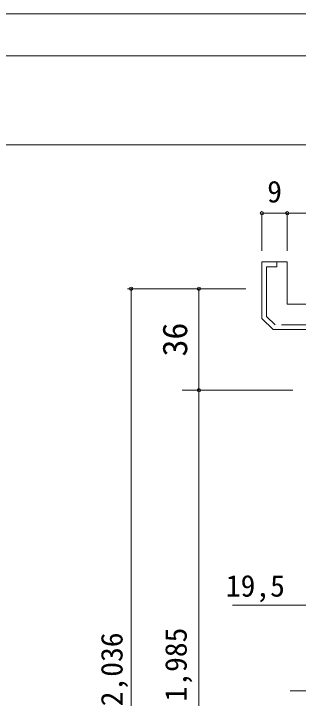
# Model space of a CAD drawing. Units: millimetres on the paper, enlarged 10 times, with parts at other scales. Extents: x -2000 to 2000, y -1385 to 1385.
# Drawn here: x -1319 to -982, y 575 to 1385 of the extents above; entities that cross this region are included whole.
import ezdxf
from ezdxf.enums import TextEntityAlignment as Align

# ---------------------------------------------------------------- set-up
doc = ezdxf.new("R2010")
doc.units = ezdxf.units.MM
doc.header["$LTSCALE"] = 10
doc.header["$PDMODE"] = 32
doc.header["$PDSIZE"] = 4
doc.linetypes.add('DOUBLE_CHAIN2', pattern=[12.8, 9, -1, 0.6, -0.6, 0.6, -1])
doc.linetypes.add('USER2', pattern=[9.525, 6.35, -3.175])
doc.layers.add('1-1_0', color=7, linetype='Continuous', lineweight=20)
doc.layers.add('2-0_18', color=7, linetype='Continuous', lineweight=20)
doc.styles.add('ＭＳ ゴシック', font='')
doc.styles.get('ＭＳ ゴシック').set_extended_font_data('MS Gothic')

msp = doc.modelspace()

# ---------------------------------------------------------------- linework, layer by layer
at = {"layer": '1-1_0'}
for p, q in [((-1950, 1335), (380, 1335)), ((-1950, 1335), (380, 1335)), ((-1950, 1230), (380, 1230)), ((-1950, 1230), (380, 1230))]:
    msp.add_line(p, q, dxfattribs=at)
msp.add_lwpolyline([(2000, -1385), (2000, 1385), (-2000, 1385), (-2000, -1385)], dxfattribs=at)
at = {"layer": '2-0_18', "color": 4, "lineweight": 9}
for p, q in [((-1025, 1104.71), (-1025, 1149.07)), ((-995, 1149.07), (-1025, 1149.07)), ((-995, 1104.71), (-995, 1149.07)), ((-1043.99, 1059.71), (-1183.91, 1059.71)), ((-1179.75, 1059.71), (-1179.75, 75.89)), ((-1099.59, 1059.71), (-1099.59, 939.71)), ((-1119.59, 939.71), (-988.33, 939.71)), ((-1099.59, 939.71), (-1099.59, 125.89)), ((-988.33, 939.71), (-1083.7, 939.71)), ((-988.33, 939.71), (-1083.7, 939.71)), ((-971.67, 685.45), (-1059.74, 685.45))]:
    msp.add_line(p, q, dxfattribs=at)
at = {"layer": '2-0_18'}
for p, q in [((-1025, 1024.71), (-1025, 1091.38)), ((-1025, 1091.38), (-995, 1091.38)), ((-995, 1041.38), (-995, 1091.38)), ((-938.33, 1041.38), (-995, 1041.38)), ((-1011.67, 1011.38), (-1025, 1024.71)), ((-938.33, 1011.38), (-1011.67, 1011.38))]:
    msp.add_line(p, q, dxfattribs=at)
at = {"layer": '2-0_18', "linetype": 'USER2'}
for p, q in [((-1019.44, 1027.01), (-1019.44, 1085.82)), ((-1009.37, 1016.93), (-1019.44, 1027.01)), ((-938.33, 1016.93), (-1009.37, 1016.93))]:
    msp.add_line(p, q, dxfattribs=at)
at = {"layer": '2-0_18', "linetype": 'DOUBLE_CHAIN2'}
msp.add_line((-578.33, 584.22), (-991.67, 584.22), dxfattribs=at)
at = {"layer": '2-0_18', "color": 4, "lineweight": 9}
msp.add_lwpolyline([(-995, 1149.07), (-575, 1149.07), (-575, 1104.71)], dxfattribs=at)
at = {"layer": '2-0_18', "linetype": 'USER2'}
msp.add_lwpolyline([(-1019.44, 1085.82), (-1007.22, 1085.82), (-1007.22, 1091.38)], dxfattribs=at)
at = {"layer": '2-0_18', "color": 4}
for p in [(-1025, 1149.07), (-995, 1149.07), (-1179.75, 1059.71), (-1099.59, 1059.71), (-1099.59, 939.71)]:
    msp.add_point(p, dxfattribs=at)

# ---------------------------------------------------------------- texts
at = {"layer": '2-0_18', "style": 'ＭＳ ゴシック'}
for s, p in [('9', (-1018.75, 1154.07)), ('19,5', (-1067.65, 687.96))]:
    msp.add_text(s, height=25.66, dxfattribs=at).set_placement(p, align=Align.BOTTOM_LEFT)
for s, height, p in [('36', 29.33, (-1104.59, 979.71)), ('枠内IH:1,985', 25.66, (-1106.3, 449.35)), ('枠外H:2,036', 25.66, (-1182.25, 461.13))]:
    msp.add_text(s, height=height, rotation=90, dxfattribs=at).set_placement(p, align=Align.BOTTOM_LEFT)

doc.saveas('drawing.dxf')
